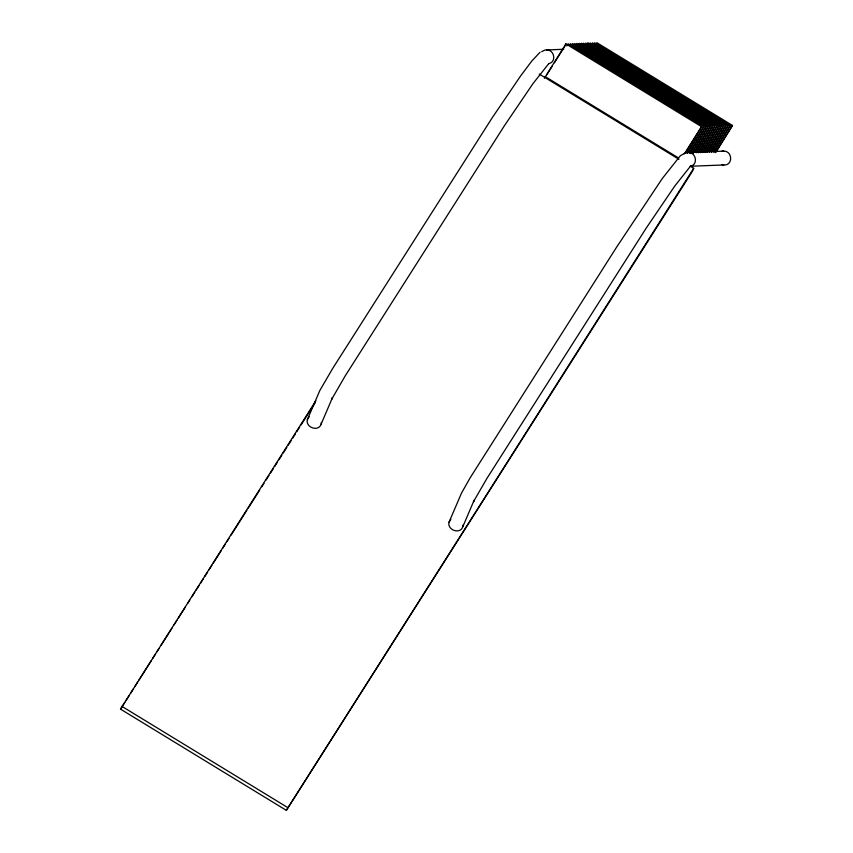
<?xml version="1.0" encoding="UTF-8"?>
<svg xmlns="http://www.w3.org/2000/svg" width="853" height="853" viewBox="0 0 853 853"><rect width="100%" height="100%" fill="white"/><g stroke="black" fill="none" stroke-linecap="round" stroke-linejoin="round"><path stroke-width="1.28" d="M540.056 52.236L531.782 61.075L520.607 75.949L492.01 118.077L332.691 368.432L319.832 390.503L307.379 419.548C305.161 427.46 318.606 432.247 321.165 424.08L332.467 397.583L331.796 399.097L345.124 376.024L504.443 125.668L533.04 83.541L548.831 63.559M321.165 424.08L321.378 422.395M683.946 153.679L680.289 155.822L662.291 178.522L616.484 247.349L470.142 477.829L461.516 493.077L449.062 522.121C446.844 530.033 460.3 534.82 462.848 526.653L474.151 500.157L473.49 501.671L486.807 478.597L646.126 228.241L674.723 186.103L690.525 166.132M462.848 526.653L463.062 524.968M690.29 166.228L693.702 168.308L692.476 171.186L286.341 810.35L120.508 709.131L315.877 400.718M544.395 78.252L565.88 43.866L701.582 126.681L685.258 153.209M564.793 46.425L565.88 43.866M576.18 45.145L576.905 43.439L712.596 126.265L696.283 152.794M578.366 45.081L579.102 43.375L714.793 126.191L698.468 152.73M580.594 44.974L581.33 43.268L717.021 126.084L700.697 152.612M582.791 44.889L583.527 43.183L719.218 125.999L702.893 152.538M587.195 44.74L587.92 43.034L723.611 125.86L707.297 152.388M286.341 810.35L693.702 168.308M566.701 45.955L568.087 43.78L703.778 126.596L687.454 153.124M570.305 43.684L705.996 126.511L689.672 153.039M572.534 43.546L708.225 126.361L691.911 152.89M574.698 43.524L710.4 126.34L694.769 151.781M585.755 43.076L721.446 125.892L705.122 152.42M588.73 45.134L590.116 42.959L725.818 125.775L709.493 152.303M592.355 42.842L728.046 125.658L711.722 152.186M594.552 42.778L730.243 125.594L713.918 152.122M596.791 42.65L732.492 125.466L716.168 151.994M307.379 419.548L309.159 416.754M449.062 522.121L450.842 519.328M120.508 709.131L124.794 702.392M126.223 700.153L129.08 695.653M130.498 693.404L133.356 688.915M134.785 686.665L137.642 682.176M139.071 679.926L151.205 660.83M152.634 658.591L155.481 654.091M156.909 651.841L159.053 648.472M161.196 645.103L171.901 628.256M174.044 624.886L176.902 620.398M178.33 618.148L185.464 606.909M187.607 603.54L189.75 600.171M191.882 596.801L194.74 592.313M196.169 590.063L199.026 585.574M200.455 583.324L203.302 578.835M204.731 576.585L207.588 572.086M209.017 569.847L211.875 565.347M213.303 563.108L221.151 550.75M222.58 548.5L225.437 544.011M226.866 541.762L228.999 538.392M231.142 535.023L246.848 510.307M248.276 508.057L259.696 490.091M261.839 486.722L263.972 483.352M266.115 479.983L268.972 475.484M270.401 473.234L273.259 468.745M274.687 466.495L277.534 462.006M278.963 459.756L281.821 455.267M283.249 453.018L286.821 447.399M288.239 445.159L291.097 440.66M292.526 438.421L295.383 433.921M296.812 431.671L299.67 427.182M301.088 424.933L315.365 402.467M546.794 74.755L552.328 66.033M554.407 62.77L564.1 47.512M586.533 45.209L587.92 43.034M684.277 153.924L701.582 126.681M687.166 152.74L703.778 126.596M689.384 152.655L705.996 126.511M690.919 153.604L708.225 126.361M693.094 153.583L710.4 126.34M695.984 152.41L712.596 126.265M698.18 152.346L714.793 126.191M700.409 152.229L717.021 126.084M702.605 152.154L719.218 125.999M704.834 152.037L721.446 125.892M706.998 152.005L723.611 125.86M709.206 151.919L725.818 125.775M711.434 151.802L728.046 125.658M713.63 151.738L730.243 125.594M715.187 152.708L732.492 125.466M541.687 51.67L544.875 50.05L563.716 49.261M548.692 63.623C556.764 62.152 554.429 49.741 546.72 49.911M684.842 153.22L688.403 152.484L723.717 151.12C732.62 150.938 733.196 165.727 723.824 164.96L691.143 166.228M690.376 166.196C698.458 164.725 696.112 152.314 688.403 152.484M721.862 151.258L723.717 151.12M721.969 164.629L723.824 164.96M545.12 76.546L678.551 157.986M539.224 74.03L678.935 159.298M121.734 706.263L287.568 807.471"/></g></svg>
